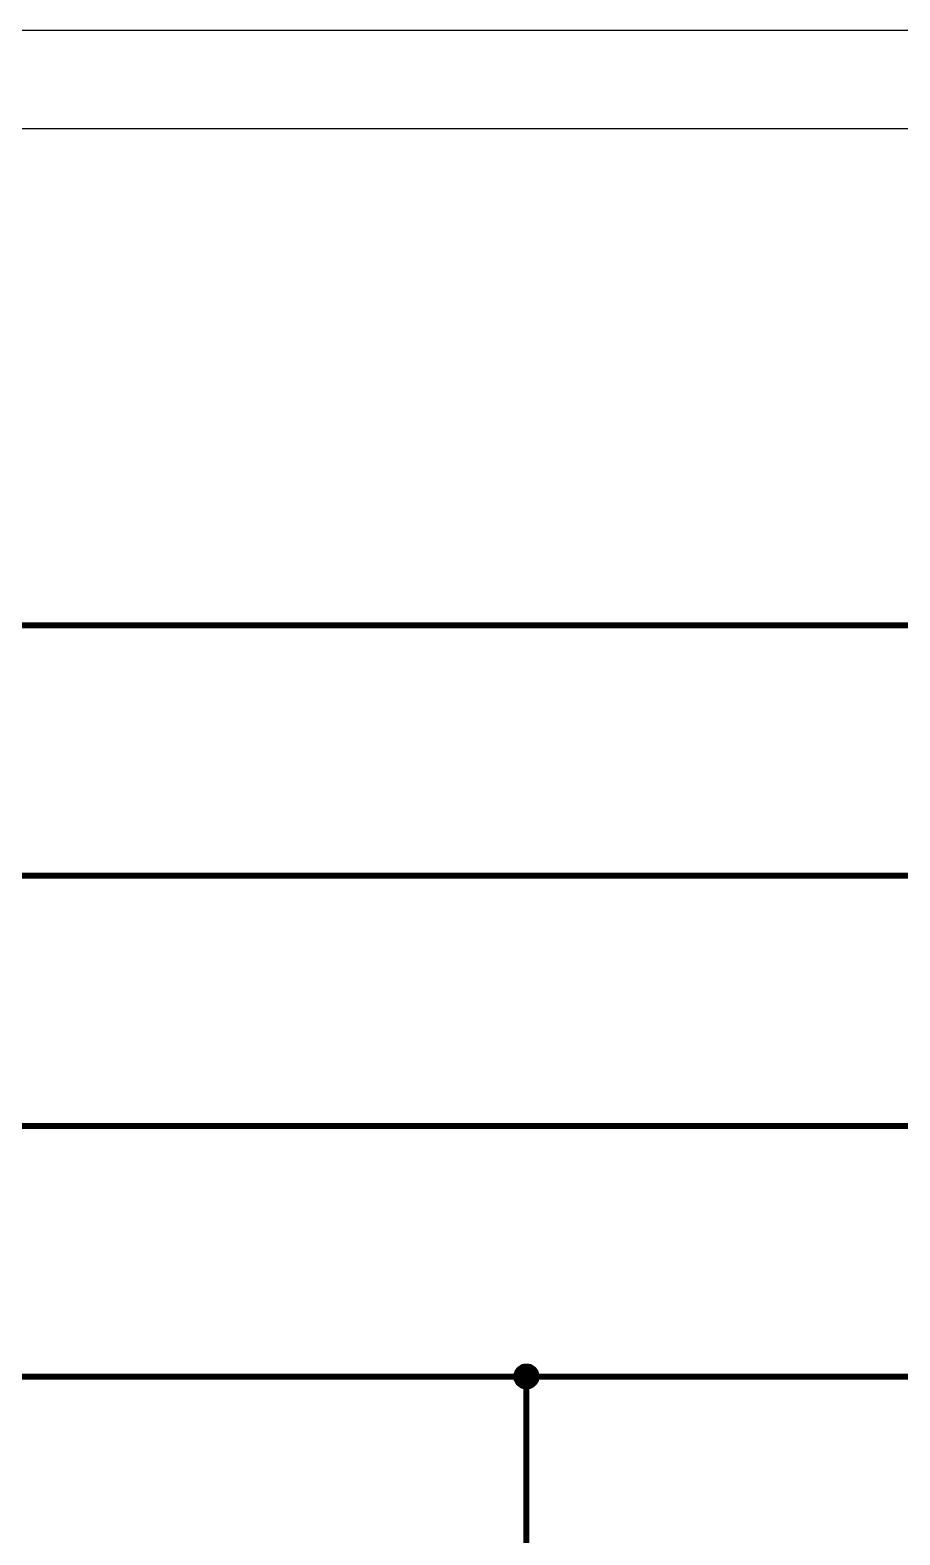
# Model space of a CAD drawing. Header units: millimetres. Extents: x 0 to 420, y 0 to 297.
# Drawn here: x 230.1 to 274.3, y 220.7 to 297 of the extents above; entities that cross this region are included whole.
import ezdxf
from ezdxf.enums import TextEntityAlignment as Align

# ---------------------------------------------------------------- set-up
doc = ezdxf.new("R2010")
doc.units = ezdxf.units.MM
doc.header["$MEASUREMENT"] = 0
doc.layers.add('FORMATKA', color=12, linetype='Continuous')
doc.layers.add('Sheet', color=255, linetype='Continuous')
doc.styles.add('TXT', font='tx.shx', dxfattribs={"oblique": 15, "height": 2})

# ---------------------------------------------------------------- blocks, each defined once
blk = doc.blocks.new('A$C4EF315D5')
at = {"layer": 'FORMATKA', "color": 12}
blk.add_lwpolyline([(21.523, -317.061), (21.523, -20.061), (441.523, -20.061), (441.523, -317.061)], close=True, dxfattribs=at)
at = {"layer": 'FORMATKA', "color": 4}
blk.add_lwpolyline([(41.523, -312.061), (41.523, -25.061), (436.523, -25.061), (436.523, -312.061), (41.523, -312.061)], dxfattribs=at)
at = {"layer": 'FORMATKA', "style": 'TXT', "oblique": 15}
for tag, height, rotation, p in [('ОБОЗНАЧЕНИЕ', 3.8, 180, (77.023, -30.561)), ('ПЕРВ.ПРИМЕНЕНИЕ', 3.3, 90, (39.523, -55.561))]:
    blk.add_attdef(tag, text='', height=height, rotation=rotation, dxfattribs=at).set_placement(p, align=Align.CENTER)
for tag, height, p in [('ОБОЗНАЧЕНИЕ', 5, (375.523, -268.061)), ('НАИМЕНОВАНИЕ1', 3, (352.023, -280.061)), ('МАСШТАБ', 5, (426.523, -287.061)), ('НАИМЕНОВАНИЕ2', 4, (352.023, -288.061)), ('НАИМЕНОВАНИЕ3', 2.5, (352.023, -295.561))]:
    blk.add_attdef(tag, text='', height=height, dxfattribs=at).set_placement(p, align=Align.CENTER)
for tag, p, height in [('РАЗРАБОТАЛ', (270.023, -285.561), 2), ('ПРОВЕРИЛ', (270.023, -290.561), 2), ('Т.КОНТР', (270.023, -295.561), 2), ('ЛИСТ', (400.023, -296.061), 2.5), ('ЛИСТОВ', (423.023, -296.061), 2.5), ('Н.КОНТР', (270.023, -305.561), 2), ('УТВЕРДИЛ', (270.023, -310.561), 2)]:
    blk.add_attdef(tag, p, '', height=height, dxfattribs=at)

msp = doc.modelspace()

# ---------------------------------------------------------------- linework, layer by layer
at = {"layer": 'Sheet', "color": 0}
for points, const_width in [([(167.232, 266.8), (315.282, 266.8)], 0.3), ([(167.232, 254.104), (294.297, 254.104)], 0.3), ([(167.232, 241.408), (275.805, 241.408)], 0.3), ([(254.805, 228.698), (254.805, 228.727), (254.805, 228.756), (254.805, 228.771), (254.82, 228.8), (254.82, 228.829), (254.834, 228.858), (254.834, 228.873), (254.849, 228.902), (254.863, 228.917), (254.863, 228.946), (254.878, 228.96), (254.893, 228.99), (254.907, 229.004), (254.922, 229.033), (254.936, 229.048), (254.951, 229.063), (254.98, 229.077), (254.995, 229.092), (255.009, 229.106), (255.038, 229.121), (255.053, 229.136), (255.068, 229.15), (255.097, 229.165), (255.126, 229.165), (255.14, 229.179), (255.17, 229.179), (255.184, 229.194), (255.213, 229.194), (255.243, 229.208), (255.257, 229.208), (255.286, 229.208), (255.315, 229.208)], 0.3), ([(254.805, 228.698), (254.805, 228.727), (254.805, 228.756), (254.805, 228.771), (254.82, 228.8), (254.82, 228.829), (254.834, 228.858), (254.834, 228.873), (254.849, 228.902), (254.863, 228.917), (254.863, 228.946), (254.878, 228.96), (254.893, 228.99), (254.907, 229.004), (254.922, 229.033), (254.936, 229.048), (254.951, 229.063), (254.98, 229.077), (254.995, 229.092), (255.009, 229.106), (255.038, 229.121), (255.053, 229.136), (255.068, 229.15), (255.097, 229.165), (255.126, 229.165), (255.14, 229.179), (255.17, 229.179), (255.184, 229.194), (255.213, 229.194), (255.243, 229.208), (255.257, 229.208), (255.286, 229.208), (255.315, 229.208)], 0.3), ([(254.805, 228.698), (254.805, 228.727), (254.805, 228.756), (254.805, 228.771), (254.82, 228.8), (254.82, 228.829), (254.834, 228.858), (254.834, 228.873), (254.849, 228.902), (254.863, 228.917), (254.863, 228.946), (254.878, 228.96), (254.893, 228.99), (254.907, 229.004), (254.922, 229.033), (254.936, 229.048), (254.951, 229.063), (254.98, 229.077), (254.995, 229.092), (255.009, 229.106), (255.038, 229.121), (255.053, 229.136), (255.068, 229.15), (255.097, 229.165), (255.126, 229.165), (255.14, 229.179), (255.17, 229.179), (255.184, 229.194), (255.213, 229.194), (255.243, 229.208), (255.257, 229.208), (255.286, 229.208), (255.315, 229.208)], 0.3), ([(254.805, 228.698), (254.805, 228.727), (254.805, 228.756), (254.805, 228.771), (254.82, 228.8), (254.82, 228.829), (254.834, 228.858), (254.834, 228.873), (254.849, 228.902), (254.863, 228.917), (254.863, 228.946), (254.878, 228.96), (254.893, 228.99), (254.907, 229.004), (254.922, 229.033), (254.936, 229.048), (254.951, 229.063), (254.98, 229.077), (254.995, 229.092), (255.009, 229.106), (255.038, 229.121), (255.053, 229.136), (255.068, 229.15), (255.097, 229.165), (255.126, 229.165), (255.14, 229.179), (255.17, 229.179), (255.184, 229.194), (255.213, 229.194), (255.243, 229.208), (255.257, 229.208), (255.286, 229.208), (255.315, 229.208)], 0.3), ([(254.805, 228.698), (254.805, 228.727), (254.805, 228.756), (254.805, 228.771), (254.82, 228.8), (254.82, 228.829), (254.834, 228.858), (254.834, 228.873), (254.849, 228.902), (254.863, 228.917), (254.863, 228.946), (254.878, 228.96), (254.893, 228.99), (254.907, 229.004), (254.922, 229.033), (254.936, 229.048), (254.951, 229.063), (254.98, 229.077), (254.995, 229.092), (255.009, 229.106), (255.038, 229.121), (255.053, 229.136), (255.068, 229.15), (255.097, 229.165), (255.126, 229.165), (255.14, 229.179), (255.17, 229.179), (255.184, 229.194), (255.213, 229.194), (255.243, 229.208), (255.257, 229.208), (255.286, 229.208), (255.315, 229.208)], 0.3), ([(254.805, 228.698), (254.805, 228.727), (254.805, 228.756), (254.805, 228.771), (254.82, 228.8), (254.82, 228.829), (254.834, 228.858), (254.834, 228.873), (254.849, 228.902), (254.863, 228.917), (254.863, 228.946), (254.878, 228.96), (254.893, 228.99), (254.907, 229.004), (254.922, 229.033), (254.936, 229.048), (254.951, 229.063), (254.98, 229.077), (254.995, 229.092), (255.009, 229.106), (255.038, 229.121), (255.053, 229.136), (255.068, 229.15), (255.097, 229.165), (255.126, 229.165), (255.14, 229.179), (255.17, 229.179), (255.184, 229.194), (255.213, 229.194), (255.243, 229.208), (255.257, 229.208), (255.286, 229.208), (255.315, 229.208)], 0.3), ([(254.805, 228.698), (254.805, 228.727), (254.805, 228.756), (254.805, 228.771), (254.82, 228.8), (254.82, 228.829), (254.834, 228.858), (254.834, 228.873), (254.849, 228.902), (254.863, 228.917), (254.863, 228.946), (254.878, 228.96), (254.893, 228.99), (254.907, 229.004), (254.922, 229.033), (254.936, 229.048), (254.951, 229.063), (254.98, 229.077), (254.995, 229.092), (255.009, 229.106), (255.038, 229.121), (255.053, 229.136), (255.068, 229.15), (255.097, 229.165), (255.126, 229.165), (255.14, 229.179), (255.17, 229.179), (255.184, 229.194), (255.213, 229.194), (255.243, 229.208), (255.257, 229.208), (255.286, 229.208), (255.315, 229.208)], 0.0991), ([(254.805, 228.698), (254.805, 228.727), (254.805, 228.756), (254.805, 228.771), (254.82, 228.8), (254.82, 228.829), (254.834, 228.858), (254.834, 228.873), (254.849, 228.902), (254.863, 228.917), (254.863, 228.946), (254.878, 228.96), (254.893, 228.99), (254.907, 229.004), (254.922, 229.033), (254.936, 229.048), (254.951, 229.063), (254.98, 229.077), (254.995, 229.092), (255.009, 229.106), (255.038, 229.121), (255.053, 229.136), (255.068, 229.15), (255.097, 229.165), (255.126, 229.165), (255.14, 229.179), (255.17, 229.179), (255.184, 229.194), (255.213, 229.194), (255.243, 229.208), (255.257, 229.208), (255.286, 229.208), (255.315, 229.208)], 0.0991), ([(255.315, 229.208), (255.315, 229.208)], 0.3), ([(255.315, 229.208), (255.345, 229.208), (255.374, 229.208), (255.388, 229.208), (255.418, 229.194), (255.447, 229.194), (255.461, 229.179), (255.49, 229.179), (255.505, 229.165), (255.534, 229.165), (255.563, 229.15), (255.578, 229.136), (255.593, 229.121), (255.622, 229.106), (255.636, 229.092), (255.651, 229.077), (255.68, 229.063), (255.695, 229.048), (255.709, 229.033), (255.724, 229.004), (255.738, 228.99), (255.753, 228.96), (255.768, 228.946), (255.768, 228.917), (255.782, 228.902), (255.797, 228.873), (255.797, 228.858), (255.811, 228.829), (255.811, 228.8), (255.826, 228.771), (255.826, 228.756), (255.826, 228.727), (255.826, 228.698)], 0.3), ([(255.315, 229.208), (255.315, 229.208)], 0.3), ([(255.315, 229.208), (255.345, 229.208), (255.374, 229.208), (255.388, 229.208), (255.418, 229.194), (255.447, 229.194), (255.461, 229.179), (255.49, 229.179), (255.505, 229.165), (255.534, 229.165), (255.563, 229.15), (255.578, 229.136), (255.593, 229.121), (255.622, 229.106), (255.636, 229.092), (255.651, 229.077), (255.68, 229.063), (255.695, 229.048), (255.709, 229.033), (255.724, 229.004), (255.738, 228.99), (255.753, 228.96), (255.768, 228.946), (255.768, 228.917), (255.782, 228.902), (255.797, 228.873), (255.797, 228.858), (255.811, 228.829), (255.811, 228.8), (255.826, 228.771), (255.826, 228.756), (255.826, 228.727), (255.826, 228.698)], 0.3), ([(255.315, 229.208), (255.315, 229.208)], 0.3), ([(255.315, 229.208), (255.345, 229.208), (255.374, 229.208), (255.388, 229.208), (255.418, 229.194), (255.447, 229.194), (255.461, 229.179), (255.49, 229.179), (255.505, 229.165), (255.534, 229.165), (255.563, 229.15), (255.578, 229.136), (255.593, 229.121), (255.622, 229.106), (255.636, 229.092), (255.651, 229.077), (255.68, 229.063), (255.695, 229.048), (255.709, 229.033), (255.724, 229.004), (255.738, 228.99), (255.753, 228.96), (255.768, 228.946), (255.768, 228.917), (255.782, 228.902), (255.797, 228.873), (255.797, 228.858), (255.811, 228.829), (255.811, 228.8), (255.826, 228.771), (255.826, 228.756), (255.826, 228.727), (255.826, 228.698)], 0.3), ([(255.315, 229.208), (255.315, 229.208)], 0.3), ([(255.315, 229.208), (255.345, 229.208), (255.374, 229.208), (255.388, 229.208), (255.418, 229.194), (255.447, 229.194), (255.461, 229.179), (255.49, 229.179), (255.505, 229.165), (255.534, 229.165), (255.563, 229.15), (255.578, 229.136), (255.593, 229.121), (255.622, 229.106), (255.636, 229.092), (255.651, 229.077), (255.68, 229.063), (255.695, 229.048), (255.709, 229.033), (255.724, 229.004), (255.738, 228.99), (255.753, 228.96), (255.768, 228.946), (255.768, 228.917), (255.782, 228.902), (255.797, 228.873), (255.797, 228.858), (255.811, 228.829), (255.811, 228.8), (255.826, 228.771), (255.826, 228.756), (255.826, 228.727), (255.826, 228.698)], 0.3), ([(255.315, 229.208), (255.315, 229.208)], 0.3), ([(255.315, 229.208), (255.345, 229.208), (255.374, 229.208), (255.388, 229.208), (255.418, 229.194), (255.447, 229.194), (255.461, 229.179), (255.49, 229.179), (255.505, 229.165), (255.534, 229.165), (255.563, 229.15), (255.578, 229.136), (255.593, 229.121), (255.622, 229.106), (255.636, 229.092), (255.651, 229.077), (255.68, 229.063), (255.695, 229.048), (255.709, 229.033), (255.724, 229.004), (255.738, 228.99), (255.753, 228.96), (255.768, 228.946), (255.768, 228.917), (255.782, 228.902), (255.797, 228.873), (255.797, 228.858), (255.811, 228.829), (255.811, 228.8), (255.826, 228.771), (255.826, 228.756), (255.826, 228.727), (255.826, 228.698)], 0.3), ([(255.315, 229.208), (255.315, 229.208)], 0.3), ([(255.315, 229.208), (255.345, 229.208), (255.374, 229.208), (255.388, 229.208), (255.418, 229.194), (255.447, 229.194), (255.461, 229.179), (255.49, 229.179), (255.505, 229.165), (255.534, 229.165), (255.563, 229.15), (255.578, 229.136), (255.593, 229.121), (255.622, 229.106), (255.636, 229.092), (255.651, 229.077), (255.68, 229.063), (255.695, 229.048), (255.709, 229.033), (255.724, 229.004), (255.738, 228.99), (255.753, 228.96), (255.768, 228.946), (255.768, 228.917), (255.782, 228.902), (255.797, 228.873), (255.797, 228.858), (255.811, 228.829), (255.811, 228.8), (255.826, 228.771), (255.826, 228.756), (255.826, 228.727), (255.826, 228.698)], 0.3), ([(255.315, 229.208), (255.315, 229.208)], 0.0991), ([(255.315, 229.208), (255.345, 229.208), (255.374, 229.208), (255.388, 229.208), (255.418, 229.194), (255.447, 229.194), (255.461, 229.179), (255.49, 229.179), (255.505, 229.165), (255.534, 229.165), (255.563, 229.15), (255.578, 229.136), (255.593, 229.121), (255.622, 229.106), (255.636, 229.092), (255.651, 229.077), (255.68, 229.063), (255.695, 229.048), (255.709, 229.033), (255.724, 229.004), (255.738, 228.99), (255.753, 228.96), (255.768, 228.946), (255.768, 228.917), (255.782, 228.902), (255.797, 228.873), (255.797, 228.858), (255.811, 228.829), (255.811, 228.8), (255.826, 228.771), (255.826, 228.756), (255.826, 228.727), (255.826, 228.698)], 0.0991), ([(255.315, 229.208), (255.315, 229.208)], 0.0991), ([(255.315, 229.208), (255.345, 229.208), (255.374, 229.208), (255.388, 229.208), (255.418, 229.194), (255.447, 229.194), (255.461, 229.179), (255.49, 229.179), (255.505, 229.165), (255.534, 229.165), (255.563, 229.15), (255.578, 229.136), (255.593, 229.121), (255.622, 229.106), (255.636, 229.092), (255.651, 229.077), (255.68, 229.063), (255.695, 229.048), (255.709, 229.033), (255.724, 229.004), (255.738, 228.99), (255.753, 228.96), (255.768, 228.946), (255.768, 228.917), (255.782, 228.902), (255.797, 228.873), (255.797, 228.858), (255.811, 228.829), (255.811, 228.8), (255.826, 228.771), (255.826, 228.756), (255.826, 228.727), (255.826, 228.698)], 0.0991), ([(325.126, 228.698), (255.315, 228.698), (167.232, 228.698)], 0.3), ([(255.315, 228.202), (255.286, 228.202), (255.257, 228.202), (255.243, 228.202), (255.213, 228.216), (255.184, 228.216), (255.17, 228.231), (255.14, 228.231), (255.126, 228.245), (255.097, 228.245), (255.068, 228.26), (255.053, 228.275), (255.038, 228.289), (255.009, 228.304), (254.995, 228.318), (254.98, 228.333), (254.951, 228.347), (254.936, 228.362), (254.922, 228.377), (254.907, 228.406), (254.893, 228.42), (254.878, 228.435), (254.863, 228.464), (254.863, 228.479), (254.849, 228.508), (254.834, 228.523), (254.834, 228.552), (254.82, 228.566), (254.82, 228.596), (254.805, 228.625), (254.805, 228.639), (254.805, 228.669), (254.805, 228.698)], 0.3), ([(254.805, 228.698), (254.805, 228.698)], 0.3), ([(255.315, 228.202), (255.286, 228.202), (255.257, 228.202), (255.243, 228.202), (255.213, 228.216), (255.184, 228.216), (255.17, 228.231), (255.14, 228.231), (255.126, 228.245), (255.097, 228.245), (255.068, 228.26), (255.053, 228.275), (255.038, 228.289), (255.009, 228.304), (254.995, 228.318), (254.98, 228.333), (254.951, 228.347), (254.936, 228.362), (254.922, 228.377), (254.907, 228.406), (254.893, 228.42), (254.878, 228.435), (254.863, 228.464), (254.863, 228.479), (254.849, 228.508), (254.834, 228.523), (254.834, 228.552), (254.82, 228.566), (254.82, 228.596), (254.805, 228.625), (254.805, 228.639), (254.805, 228.669), (254.805, 228.698)], 0.3), ([(254.805, 228.698), (254.805, 228.698)], 0.3), ([(255.315, 228.202), (255.286, 228.202), (255.257, 228.202), (255.243, 228.202), (255.213, 228.216), (255.184, 228.216), (255.17, 228.231), (255.14, 228.231), (255.126, 228.245), (255.097, 228.245), (255.068, 228.26), (255.053, 228.275), (255.038, 228.289), (255.009, 228.304), (254.995, 228.318), (254.98, 228.333), (254.951, 228.347), (254.936, 228.362), (254.922, 228.377), (254.907, 228.406), (254.893, 228.42), (254.878, 228.435), (254.863, 228.464), (254.863, 228.479), (254.849, 228.508), (254.834, 228.523), (254.834, 228.552), (254.82, 228.566), (254.82, 228.596), (254.805, 228.625), (254.805, 228.639), (254.805, 228.669), (254.805, 228.698)], 0.3), ([(254.805, 228.698), (254.805, 228.698)], 0.3), ([(255.315, 228.202), (255.286, 228.202), (255.257, 228.202), (255.243, 228.202), (255.213, 228.216), (255.184, 228.216), (255.17, 228.231), (255.14, 228.231), (255.126, 228.245), (255.097, 228.245), (255.068, 228.26), (255.053, 228.275), (255.038, 228.289), (255.009, 228.304), (254.995, 228.318), (254.98, 228.333), (254.951, 228.347), (254.936, 228.362), (254.922, 228.377), (254.907, 228.406), (254.893, 228.42), (254.878, 228.435), (254.863, 228.464), (254.863, 228.479), (254.849, 228.508), (254.834, 228.523), (254.834, 228.552), (254.82, 228.566), (254.82, 228.596), (254.805, 228.625), (254.805, 228.639), (254.805, 228.669), (254.805, 228.698)], 0.3), ([(254.805, 228.698), (254.805, 228.698)], 0.3), ([(255.315, 228.202), (255.286, 228.202), (255.257, 228.202), (255.243, 228.202), (255.213, 228.216), (255.184, 228.216), (255.17, 228.231), (255.14, 228.231), (255.126, 228.245), (255.097, 228.245), (255.068, 228.26), (255.053, 228.275), (255.038, 228.289), (255.009, 228.304), (254.995, 228.318), (254.98, 228.333), (254.951, 228.347), (254.936, 228.362), (254.922, 228.377), (254.907, 228.406), (254.893, 228.42), (254.878, 228.435), (254.863, 228.464), (254.863, 228.479), (254.849, 228.508), (254.834, 228.523), (254.834, 228.552), (254.82, 228.566), (254.82, 228.596), (254.805, 228.625), (254.805, 228.639), (254.805, 228.669), (254.805, 228.698)], 0.3), ([(254.805, 228.698), (254.805, 228.698)], 0.3), ([(255.315, 228.202), (255.286, 228.202), (255.257, 228.202), (255.243, 228.202), (255.213, 228.216), (255.184, 228.216), (255.17, 228.231), (255.14, 228.231), (255.126, 228.245), (255.097, 228.245), (255.068, 228.26), (255.053, 228.275), (255.038, 228.289), (255.009, 228.304), (254.995, 228.318), (254.98, 228.333), (254.951, 228.347), (254.936, 228.362), (254.922, 228.377), (254.907, 228.406), (254.893, 228.42), (254.878, 228.435), (254.863, 228.464), (254.863, 228.479), (254.849, 228.508), (254.834, 228.523), (254.834, 228.552), (254.82, 228.566), (254.82, 228.596), (254.805, 228.625), (254.805, 228.639), (254.805, 228.669), (254.805, 228.698)], 0.3), ([(254.805, 228.698), (254.805, 228.698)], 0.3), ([(255.315, 228.202), (255.286, 228.202), (255.257, 228.202), (255.243, 228.202), (255.213, 228.216), (255.184, 228.216), (255.17, 228.231), (255.14, 228.231), (255.126, 228.245), (255.097, 228.245), (255.068, 228.26), (255.053, 228.275), (255.038, 228.289), (255.009, 228.304), (254.995, 228.318), (254.98, 228.333), (254.951, 228.347), (254.936, 228.362), (254.922, 228.377), (254.907, 228.406), (254.893, 228.42), (254.878, 228.435), (254.863, 228.464), (254.863, 228.479), (254.849, 228.508), (254.834, 228.523), (254.834, 228.552), (254.82, 228.566), (254.82, 228.596), (254.805, 228.625), (254.805, 228.639), (254.805, 228.669), (254.805, 228.698)], 0.0991), ([(254.805, 228.698), (254.805, 228.698)], 0.0991), ([(255.315, 228.202), (255.286, 228.202), (255.257, 228.202), (255.243, 228.202), (255.213, 228.216), (255.184, 228.216), (255.17, 228.231), (255.14, 228.231), (255.126, 228.245), (255.097, 228.245), (255.068, 228.26), (255.053, 228.275), (255.038, 228.289), (255.009, 228.304), (254.995, 228.318), (254.98, 228.333), (254.951, 228.347), (254.936, 228.362), (254.922, 228.377), (254.907, 228.406), (254.893, 228.42), (254.878, 228.435), (254.863, 228.464), (254.863, 228.479), (254.849, 228.508), (254.834, 228.523), (254.834, 228.552), (254.82, 228.566), (254.82, 228.596), (254.805, 228.625), (254.805, 228.639), (254.805, 228.669), (254.805, 228.698)], 0.0991), ([(254.805, 228.698), (254.805, 228.698)], 0.0991), ([(255.826, 228.698), (255.826, 228.669), (255.826, 228.639), (255.826, 228.625), (255.811, 228.596), (255.811, 228.566), (255.797, 228.552), (255.797, 228.523), (255.782, 228.508), (255.768, 228.479), (255.768, 228.464), (255.753, 228.435), (255.738, 228.42), (255.724, 228.406), (255.709, 228.377), (255.695, 228.362), (255.68, 228.347), (255.651, 228.333), (255.636, 228.318), (255.622, 228.304), (255.593, 228.289), (255.578, 228.275), (255.563, 228.26), (255.534, 228.245), (255.505, 228.245), (255.49, 228.231), (255.461, 228.231), (255.447, 228.216), (255.418, 228.216), (255.388, 228.202), (255.374, 228.202), (255.345, 228.202), (255.315, 228.202)], 0.3), ([(255.315, 170.471), (255.315, 228.698)], 0.3), ([(255.826, 228.698), (255.826, 228.669), (255.826, 228.639), (255.826, 228.625), (255.811, 228.596), (255.811, 228.566), (255.797, 228.552), (255.797, 228.523), (255.782, 228.508), (255.768, 228.479), (255.768, 228.464), (255.753, 228.435), (255.738, 228.42), (255.724, 228.406), (255.709, 228.377), (255.695, 228.362), (255.68, 228.347), (255.651, 228.333), (255.636, 228.318), (255.622, 228.304), (255.593, 228.289), (255.578, 228.275), (255.563, 228.26), (255.534, 228.245), (255.505, 228.245), (255.49, 228.231), (255.461, 228.231), (255.447, 228.216), (255.418, 228.216), (255.388, 228.202), (255.374, 228.202), (255.345, 228.202), (255.315, 228.202)], 0.3), ([(255.826, 228.698), (255.826, 228.669), (255.826, 228.639), (255.826, 228.625), (255.811, 228.596), (255.811, 228.566), (255.797, 228.552), (255.797, 228.523), (255.782, 228.508), (255.768, 228.479), (255.768, 228.464), (255.753, 228.435), (255.738, 228.42), (255.724, 228.406), (255.709, 228.377), (255.695, 228.362), (255.68, 228.347), (255.651, 228.333), (255.636, 228.318), (255.622, 228.304), (255.593, 228.289), (255.578, 228.275), (255.563, 228.26), (255.534, 228.245), (255.505, 228.245), (255.49, 228.231), (255.461, 228.231), (255.447, 228.216), (255.418, 228.216), (255.388, 228.202), (255.374, 228.202), (255.345, 228.202), (255.315, 228.202)], 0.3), ([(255.826, 228.698), (255.826, 228.669), (255.826, 228.639), (255.826, 228.625), (255.811, 228.596), (255.811, 228.566), (255.797, 228.552), (255.797, 228.523), (255.782, 228.508), (255.768, 228.479), (255.768, 228.464), (255.753, 228.435), (255.738, 228.42), (255.724, 228.406), (255.709, 228.377), (255.695, 228.362), (255.68, 228.347), (255.651, 228.333), (255.636, 228.318), (255.622, 228.304), (255.593, 228.289), (255.578, 228.275), (255.563, 228.26), (255.534, 228.245), (255.505, 228.245), (255.49, 228.231), (255.461, 228.231), (255.447, 228.216), (255.418, 228.216), (255.388, 228.202), (255.374, 228.202), (255.345, 228.202), (255.315, 228.202)], 0.3), ([(255.826, 228.698), (255.826, 228.669), (255.826, 228.639), (255.826, 228.625), (255.811, 228.596), (255.811, 228.566), (255.797, 228.552), (255.797, 228.523), (255.782, 228.508), (255.768, 228.479), (255.768, 228.464), (255.753, 228.435), (255.738, 228.42), (255.724, 228.406), (255.709, 228.377), (255.695, 228.362), (255.68, 228.347), (255.651, 228.333), (255.636, 228.318), (255.622, 228.304), (255.593, 228.289), (255.578, 228.275), (255.563, 228.26), (255.534, 228.245), (255.505, 228.245), (255.49, 228.231), (255.461, 228.231), (255.447, 228.216), (255.418, 228.216), (255.388, 228.202), (255.374, 228.202), (255.345, 228.202), (255.315, 228.202)], 0.3), ([(255.826, 228.698), (255.826, 228.669), (255.826, 228.639), (255.826, 228.625), (255.811, 228.596), (255.811, 228.566), (255.797, 228.552), (255.797, 228.523), (255.782, 228.508), (255.768, 228.479), (255.768, 228.464), (255.753, 228.435), (255.738, 228.42), (255.724, 228.406), (255.709, 228.377), (255.695, 228.362), (255.68, 228.347), (255.651, 228.333), (255.636, 228.318), (255.622, 228.304), (255.593, 228.289), (255.578, 228.275), (255.563, 228.26), (255.534, 228.245), (255.505, 228.245), (255.49, 228.231), (255.461, 228.231), (255.447, 228.216), (255.418, 228.216), (255.388, 228.202), (255.374, 228.202), (255.345, 228.202), (255.315, 228.202)], 0.3), ([(255.826, 228.698), (255.826, 228.669), (255.826, 228.639), (255.826, 228.625), (255.811, 228.596), (255.811, 228.566), (255.797, 228.552), (255.797, 228.523), (255.782, 228.508), (255.768, 228.479), (255.768, 228.464), (255.753, 228.435), (255.738, 228.42), (255.724, 228.406), (255.709, 228.377), (255.695, 228.362), (255.68, 228.347), (255.651, 228.333), (255.636, 228.318), (255.622, 228.304), (255.593, 228.289), (255.578, 228.275), (255.563, 228.26), (255.534, 228.245), (255.505, 228.245), (255.49, 228.231), (255.461, 228.231), (255.447, 228.216), (255.418, 228.216), (255.388, 228.202), (255.374, 228.202), (255.345, 228.202), (255.315, 228.202)], 0.0991), ([(255.826, 228.698), (255.826, 228.669), (255.826, 228.639), (255.826, 228.625), (255.811, 228.596), (255.811, 228.566), (255.797, 228.552), (255.797, 228.523), (255.782, 228.508), (255.768, 228.479), (255.768, 228.464), (255.753, 228.435), (255.738, 228.42), (255.724, 228.406), (255.709, 228.377), (255.695, 228.362), (255.68, 228.347), (255.651, 228.333), (255.636, 228.318), (255.622, 228.304), (255.593, 228.289), (255.578, 228.275), (255.563, 228.26), (255.534, 228.245), (255.505, 228.245), (255.49, 228.231), (255.461, 228.231), (255.447, 228.216), (255.418, 228.216), (255.388, 228.202), (255.374, 228.202), (255.345, 228.202), (255.315, 228.202)], 0.0991), ([(255.826, 228.698), (255.826, 228.698), (255.826, 228.698), (255.826, 228.698), (255.826, 228.698), (255.826, 228.698), (255.826, 228.698), (255.826, 228.698), (255.826, 228.698), (255.826, 228.698), (255.826, 228.698), (255.826, 228.698), (255.826, 228.698), (255.826, 228.698), (255.826, 228.698), (255.826, 228.698), (255.826, 228.698), (255.826, 228.698), (255.826, 228.698), (255.826, 228.698), (255.826, 228.698), (255.826, 228.698), (255.826, 228.698), (255.826, 228.698), (255.826, 228.698), (255.826, 228.698), (255.826, 228.698), (255.826, 228.698), (255.826, 228.698), (255.826, 228.698), (255.826, 228.698), (255.826, 228.698), (255.826, 228.698)], 0.3), ([(255.826, 228.698), (255.826, 228.698)], 0.3), ([(255.826, 228.698), (255.826, 228.698), (255.826, 228.698), (255.826, 228.698), (255.826, 228.698), (255.826, 228.698), (255.826, 228.698), (255.826, 228.698), (255.826, 228.698), (255.826, 228.698), (255.826, 228.698), (255.826, 228.698), (255.826, 228.698), (255.826, 228.698), (255.826, 228.698), (255.826, 228.698), (255.826, 228.698), (255.826, 228.698), (255.826, 228.698), (255.826, 228.698), (255.826, 228.698), (255.826, 228.698), (255.826, 228.698), (255.826, 228.698), (255.826, 228.698), (255.826, 228.698), (255.826, 228.698), (255.826, 228.698), (255.826, 228.698), (255.826, 228.698), (255.826, 228.698), (255.826, 228.698), (255.826, 228.698)], 0.3), ([(255.826, 228.698), (255.826, 228.698)], 0.3), ([(255.826, 228.698), (255.826, 228.698), (255.826, 228.698), (255.826, 228.698), (255.826, 228.698), (255.826, 228.698), (255.826, 228.698), (255.826, 228.698), (255.826, 228.698), (255.826, 228.698), (255.826, 228.698), (255.826, 228.698), (255.826, 228.698), (255.826, 228.698), (255.826, 228.698), (255.826, 228.698), (255.826, 228.698), (255.826, 228.698), (255.826, 228.698), (255.826, 228.698), (255.826, 228.698), (255.826, 228.698), (255.826, 228.698), (255.826, 228.698), (255.826, 228.698), (255.826, 228.698), (255.826, 228.698), (255.826, 228.698), (255.826, 228.698), (255.826, 228.698), (255.826, 228.698), (255.826, 228.698), (255.826, 228.698)], 0.3), ([(255.826, 228.698), (255.826, 228.698)], 0.3), ([(255.826, 228.698), (255.826, 228.698), (255.826, 228.698), (255.826, 228.698), (255.826, 228.698), (255.826, 228.698), (255.826, 228.698), (255.826, 228.698), (255.826, 228.698), (255.826, 228.698), (255.826, 228.698), (255.826, 228.698), (255.826, 228.698), (255.826, 228.698), (255.826, 228.698), (255.826, 228.698), (255.826, 228.698), (255.826, 228.698), (255.826, 228.698), (255.826, 228.698), (255.826, 228.698), (255.826, 228.698), (255.826, 228.698), (255.826, 228.698), (255.826, 228.698), (255.826, 228.698), (255.826, 228.698), (255.826, 228.698), (255.826, 228.698), (255.826, 228.698), (255.826, 228.698), (255.826, 228.698), (255.826, 228.698)], 0.3), ([(255.826, 228.698), (255.826, 228.698)], 0.3), ([(255.826, 228.698), (255.826, 228.698), (255.826, 228.698), (255.826, 228.698), (255.826, 228.698), (255.826, 228.698), (255.826, 228.698), (255.826, 228.698), (255.826, 228.698), (255.826, 228.698), (255.826, 228.698), (255.826, 228.698), (255.826, 228.698), (255.826, 228.698), (255.826, 228.698), (255.826, 228.698), (255.826, 228.698), (255.826, 228.698), (255.826, 228.698), (255.826, 228.698), (255.826, 228.698), (255.826, 228.698), (255.826, 228.698), (255.826, 228.698), (255.826, 228.698), (255.826, 228.698), (255.826, 228.698), (255.826, 228.698), (255.826, 228.698), (255.826, 228.698), (255.826, 228.698), (255.826, 228.698), (255.826, 228.698)], 0.3), ([(255.826, 228.698), (255.826, 228.698)], 0.3), ([(255.826, 228.698), (255.826, 228.698), (255.826, 228.698), (255.826, 228.698), (255.826, 228.698), (255.826, 228.698), (255.826, 228.698), (255.826, 228.698), (255.826, 228.698), (255.826, 228.698), (255.826, 228.698), (255.826, 228.698), (255.826, 228.698), (255.826, 228.698), (255.826, 228.698), (255.826, 228.698), (255.826, 228.698), (255.826, 228.698), (255.826, 228.698), (255.826, 228.698), (255.826, 228.698), (255.826, 228.698), (255.826, 228.698), (255.826, 228.698), (255.826, 228.698), (255.826, 228.698), (255.826, 228.698), (255.826, 228.698), (255.826, 228.698), (255.826, 228.698), (255.826, 228.698), (255.826, 228.698), (255.826, 228.698)], 0.3), ([(255.826, 228.698), (255.826, 228.698)], 0.3), ([(255.826, 228.698), (255.826, 228.698), (255.826, 228.698), (255.826, 228.698), (255.826, 228.698), (255.826, 228.698), (255.826, 228.698), (255.826, 228.698), (255.826, 228.698), (255.826, 228.698), (255.826, 228.698), (255.826, 228.698), (255.826, 228.698), (255.826, 228.698), (255.826, 228.698), (255.826, 228.698), (255.826, 228.698), (255.826, 228.698), (255.826, 228.698), (255.826, 228.698), (255.826, 228.698), (255.826, 228.698), (255.826, 228.698), (255.826, 228.698), (255.826, 228.698), (255.826, 228.698), (255.826, 228.698), (255.826, 228.698), (255.826, 228.698), (255.826, 228.698), (255.826, 228.698), (255.826, 228.698), (255.826, 228.698)], 0.0991), ([(255.826, 228.698), (255.826, 228.698)], 0.0991), ([(255.826, 228.698), (255.826, 228.698), (255.826, 228.698), (255.826, 228.698), (255.826, 228.698), (255.826, 228.698), (255.826, 228.698), (255.826, 228.698), (255.826, 228.698), (255.826, 228.698), (255.826, 228.698), (255.826, 228.698), (255.826, 228.698), (255.826, 228.698), (255.826, 228.698), (255.826, 228.698), (255.826, 228.698), (255.826, 228.698), (255.826, 228.698), (255.826, 228.698), (255.826, 228.698), (255.826, 228.698), (255.826, 228.698), (255.826, 228.698), (255.826, 228.698), (255.826, 228.698), (255.826, 228.698), (255.826, 228.698), (255.826, 228.698), (255.826, 228.698), (255.826, 228.698), (255.826, 228.698), (255.826, 228.698)], 0.0991), ([(255.826, 228.698), (255.826, 228.698)], 0.0991)]:
    msp.add_lwpolyline(points, dxfattribs=dict(at, const_width=const_width))
at = {"layer": 'Sheet', "color": 0, "const_width": 0.508}
msp.add_lwpolyline([(255.086, 228.711, 1), (255.594, 228.711, 1)], format="xyb", close=True, dxfattribs=at)

# ---------------------------------------------------------------- block references
at = {"layer": 'FORMATKA', "color": 12}
msp.add_blockref('A$C4EF315D5', (-21.523, 317.061), dxfattribs=at)

doc.saveas('drawing.dxf')
